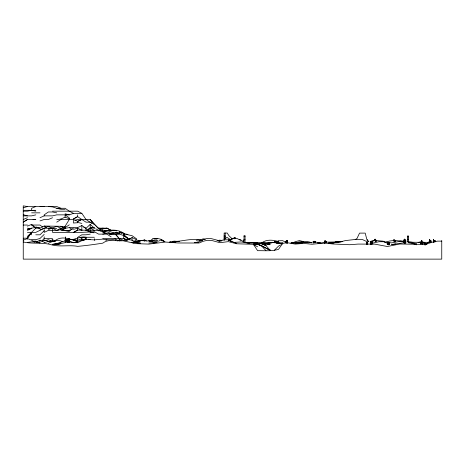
<?xml version="1.0" encoding="UTF-8"?>
<svg xmlns="http://www.w3.org/2000/svg" width="465" height="465" viewBox="0 0 465 465"><rect width="100%" height="100%" fill="white"/><g stroke="black" fill="none" stroke-linecap="round" stroke-linejoin="round"><path stroke-width="0.7" d="M433.38 242.253L433.386 239.632L434.333 241.44L434.205 240.463L433.618 240.434L433.386 239.632L433.386 241.794M434.205 241.881L434.205 240.463L435.083 240.486L435.083 241.684M435.083 241.91L435.083 240.486L434.461 240.399L434.002 240.399L434.333 241.44L433.618 240.434L433.502 241.835M370.675 243.922L370.803 241.445L371.616 243.956L370.686 241.475L370.547 244.346M314.328 242.718L314.439 241.411L315.189 242.341L315.194 241.335L313.677 241.283L313.247 242.248L313.241 241.411L313.916 241.451L314.299 242.532L314.805 241.498L313.956 241.312L313.52 242.782L313.241 241.411L313.241 242.858M425.469 244.631L426.056 243.538L425.469 244.631L425.458 243.538L424.993 244.834L425.027 243.451L425.992 243.416L426.643 244.52L426.957 243.532L425.754 243.474L425.469 244.631L425.138 243.614L425.754 243.474M421.337 243.689L421.459 240.841L422.58 244.212M372.058 243.538L372.122 242.12L371.715 241.579L371.355 243.986M372.035 243.951L372.122 242.12L372.192 243.869M366.943 242.8L367.222 243.805L367.03 242.765L367.629 243.724L367.693 242.777L366.42 242.794L366.42 242.12L367.222 243.805L366.926 242.672M394.471 240.399L394.756 241.422L394.564 240.341L395.157 241.283L395.221 240.353L394.18 240.527L393.948 239.702L394.756 241.422L394.454 240.173M421.801 241.899L421.801 240.515L421.65 242.48L421.569 240.515L422.383 244.073M421.36 243.811L421.459 240.841L420.953 243.555M421.296 243.282L421.569 240.515L420.831 244.084M286.998 241.509L287.097 240.486L287.603 242.933M376.202 241.3L375.493 239.26L374.976 240.254L374.796 239.452L375.412 240.027L374.918 239.301L375.412 240.027L375.493 239.26L375.86 241.312M429.573 242.701L430.189 241.742L430.108 240.55L429.736 240.521L429.032 242.498M325.424 241.445L325.459 242.468L325.512 241.451L325.849 242.527L325.971 241.538L324.919 241.312L325.082 240.678L325.459 242.468L325.407 241.37M424.993 244.834L425.138 243.614L425.144 245.061M426.957 243.532L426.847 244.433L426.056 243.538M313.916 242.992L313.916 241.538L314.299 242.532L314.439 241.411M404.812 243.131L404.701 240.271L404.323 240.359L404.091 243.102L404.085 239.609L405.032 241.469L405.16 243.131M325.68 241.562L325.849 242.527L325.68 241.562L325.355 242.771M375.052 240.969L374.581 239.609L374.976 240.254L374.871 239.266C374.511 240.266 374.604 239.306 375.406 239.533L375.923 240.841M421.801 240.515L421.377 243.329L421.598 243.137M429.945 242.096L430.305 240.725L431.148 240.986L430.764 242.393L431.154 240.986L430.108 240.55L430.189 241.742L429.718 239.713L429.207 242.346L408.27 242.236L416.64 243.596M420.953 243.614L421.569 240.515M287.591 242.904L287.097 240.486L286.917 243.056M243.166 241.829L244.026 239.748M388.955 244.753L388.688 243.079L389.124 243.201L388.955 244.753L388.42 244.805L388.316 243.393L388.688 243.079L389.246 244.299L388.996 242.916L387.188 243.195L387.38 244.305L387.775 244.34L388.066 242.933L388.17 244.346M429.061 242.271L429.718 239.713L429.119 242.765M65.699 241.591L65.774 241.294M65.734 241.597L65.815 241.306M428.98 242.468L429.718 239.713M324.43 243.119L325.082 240.678L324.651 243.224M325.07 242.713L325.14 241.416M325.651 242.846L325.977 241.643M325.825 242.829L325.971 241.538M403.789 242.114L404.602 239.103L404.934 239.894L404.434 239.754L404.602 239.103L403.998 242.248M313.52 242.782L313.951 241.376L314.299 242.532M404.498 243.085L405.032 241.469L404.085 239.609L404.277 242.957M325.849 242.527L326.151 241.626M387.775 244.34L388.089 243.114L387.38 244.305M388.269 244.741L388.397 243.212L388.914 244.23L389.124 243.201L389.246 244.299M374.871 239.266L374.61 239.731L374.976 239.562M27.435 232.378L31.62 232.308L35.805 228.17L39.99 228.17L44.175 226.048L60.915 226.286L65.1 227.612L65.1 226.286L69.285 219.497L69.285 217.87L65.1 214.859L65.1 217.143L60.915 219.056L56.73 219.724M31.62 234.802L31.62 232.378L27.435 238.214L27.435 236.389L31.62 232.378L35.805 232.378L48.36 226.286L56.73 230.396L60.915 229.64L69.285 231.587L69.285 230.628L65.1 230.396L56.73 226.286L48.36 229.582M31.62 232.378L27.435 238.161L23.25 238.214M313.247 242.248L313.677 241.283M41.85 240.922L44.175 238.493L44.175 236.819M87.885 230.506L90.21 228.17L94.395 230.396M274.35 250.304L278.535 246.09L280.331 245.084M44.175 234.412L39.99 238.493L35.805 239.673L31.62 239.673M44.175 230.762L39.99 234.802L35.805 234.802M93.872 227.693L90.21 224.368L86.025 228.332L86.025 230.448M405.614 242.747L404.91 240.428L405.201 242.817L405.788 242.596L405.788 240.486L404.701 240.271L405.782 240.486L405.794 243.311M150.369 240.725L152.985 238.667L157.17 238.905L154.38 238.952M54.638 241.027C58.631 237.487 64.466 237.26 69.285 239.091M65.1 227.612L69.285 224.833M27.435 219.497L23.25 222.165L27.435 219.497L35.805 219.497L33.015 219.695M56.73 222.165L60.915 219.497L73.47 219.497L77.655 221.264L81.84 219.497L86.025 222.165L90.21 222.165L94.395 224.368L100.905 230.506M77.655 237.382L81.84 234.802L86.025 234.802L90.21 234.122M355.179 239.626L356.998 238.51L359.538 233.11L365.217 233.11L366.786 239.231L368.896 241.695M94.395 228.187L94.395 227.513L90.21 227.85L86.025 230.396L90.21 232.018L93.698 232.779M128.474 239.713L132.06 237.528L136.245 239.585M74.069 232.25L77.655 230.082L98.58 230.396L106.95 233.633L105.555 233.633M275.547 242.55L278.535 240.783L282.72 240.684L286.306 242.532M172.713 242.079L173.91 241.393C183.071 241.643 192.58 237.29 201.409 241.044M41.786 241.352L44.175 240.027L48.36 241.254M73.47 218.957L77.655 216.649L77.655 214.859M73.47 232.378L77.655 230.082L77.655 228.17L73.47 229.361M73.47 218.934L77.655 216.649L81.84 219.497L77.655 221.526M133.856 241.422L136.245 240.114L141.627 240.701M117.116 240.975L119.505 239.673L121.301 240.649M48.959 241.649L52.545 239.713L55.533 241.178M172.114 242.05L173.91 241.085L179.49 241.562M158.966 241.021L161.355 239.737L164.941 241.661M27.435 230.396L31.62 228.17L35.805 227.385L39.99 228.17L35.805 226.914M56.73 230.396L60.915 228.17L65.1 228.17L62.711 229.443M69.285 230.396L73.47 228.17M292.886 242.91L295.275 241.684L299.46 240.597L303.645 241.626M261.795 242.835C266.724 239.103 272.996 239.934 278.535 241.544M83.636 227.222L86.025 228.332L81.84 225.537L77.655 227.612L69.285 227.612L65.1 228.362L60.915 226.286L65.1 228.263M286.016 241.149C287.26 240.963 284.981 241.509 286.022 242.933M36.404 241.905L39.99 240.155L44.175 242.195M63.304 227.094L65.1 226.286M228.315 240.422L232.5 238.533L236.685 238.382L240.87 240.318M70.68 239.673C75.865 239.591 80.526 236.04 86.025 237.266L86.025 239.289M39.99 217.73L44.175 215.865L52.545 215.865L56.73 214.859L69.285 214.859L73.47 213.365L81.84 213.365L86.025 219.497L91.779 223.345M48.36 243.323C52.76 241.137 58.032 239.138 62.711 241.713M23.25 219.497L27.435 217.73M52.545 217.73L48.36 219.497L44.175 219.497L39.99 220.916M35.805 206.518L31.62 208.279L31.62 210.314L27.435 211.162L23.25 211.162M39.99 229.931L44.175 228.17L56.73 228.53M27.435 226.13L31.62 224.374L35.282 227.693M333.614 242.579L333.655 242.997L334.509 242.66M105.753 240.178L106.95 239.702L111.135 239.771L115.32 238.969L118.308 240.667M134.449 241.974L136.245 241.271L134.449 241.806M199.619 240.196L203.205 238.807L205.298 239.213M86.025 238.807L81.84 240.359L86.025 238.9L81.84 240.033M23.25 240.132L27.435 238.586L31.62 240.132L34.608 242.12M23.25 241.974C32.963 244.241 42.943 241.945 52.545 245.096C60.874 246.932 69.343 244.834 77.655 246.345C86.054 245.625 94.488 244.445 102.765 243.154C110.304 237.313 119.889 243.236 127.875 239.516L132.06 240.161L135.646 242.05M73.47 240.434L77.655 240.231L81.84 238.841L83.409 240.016M228.914 240.225L232.5 239.039M45.372 240.649L48.36 239.673L50.749 240.678M80.044 237.848L81.84 237.266L94.395 237.266M23.25 207.843L27.435 206.518L56.73 206.518L60.915 208.279M113.228 233.633L111.135 233.633L106.95 231.721L102.765 231.721L106.95 230.396L112.53 230.46M102.765 231.721C109.763 229.507 118.802 228.989 124.736 234M218.55 240.847C222.985 240.277 227.908 238.254 231.901 241.69M65.1 240.835L56.73 243.614L52.545 244.317L56.73 244.079L60.915 242.98L53.94 244.352M384.956 242.556C391.065 239.644 397.651 240.539 404.085 241.597L399.9 241.352L391.53 242.887L383.16 241.73L378.975 241.73L371.204 243.428M44.175 242.689L48.36 241.48L52.545 241.236L53.94 241.608M74.865 220.294L77.655 219.497L90.21 219.497L98.58 228.739L98.58 228.17L106.95 228.17L111.135 230.396L115.32 230.396L116.517 230.966M123.69 240.946L136.245 243.643L148.8 244.096L165.54 242.062L178.095 242.974L199.02 243.038L203.205 241.277L207.39 240.295L211.575 240.434L219.945 242.689L228.315 241.637L236.685 243.776L253.425 244.317L257.61 250.693C264.597 250.559 271.775 251.426 278.535 249.327L282.72 243.329L286.905 242.654L295.275 244.09L303.645 243.41L312.015 244.241L324.57 243.044L332.94 243.991L349.68 244.73L358.05 244.079L374.79 244.137L387.345 246.502L399.9 244.003L425.01 244.421L433.38 241.905L437.565 241.126L441.75 241.126M31.62 228.17L27.435 229.292L30.225 228.925M111.135 233.633L115.32 232.552L119.505 232.552L123.69 233.267L124.736 234.093M53.94 241.178L55.335 240.818L53.94 241.108M65.1 242.643L56.73 244.468L60.218 244.02M141.825 240.55L144.615 239.847L146.411 240.94M73.47 239.673L75.562 239.15M196.23 240.213L199.02 239.522L202.606 240.655M329.452 243.503L341.31 241.626L345.495 240.556L353.865 239.632L362.235 239.475L366.42 241.387M35.805 214.859L31.62 215.865L23.25 215.865M102.765 234.122L106.95 233.139L111.135 234.122L119.505 233.79M418.035 242.486L420.825 241.841L425.01 242.439M267.375 243.439L274.35 242.329L282.72 243.143L281.325 243.108M335.033 242.062L337.125 241.597L342.705 241.573M133.455 242.904L136.245 242.288L132.758 242.904M82.538 240.707L83.933 240.411M132.06 242.561L140.43 240.585L152.985 241.236M38.595 242.486L39.99 242.195L39.99 240.155M67.89 239.132L69.285 238.841L73.47 240.225L77.655 240.225M254.82 244.799L257.61 244.212L261.795 245.846L270.165 250.379L270.165 249.682M149.498 241.573L152.985 240.87M317.595 243.009L320.385 242.445M278.535 241.172L274.35 241.998L277.14 241.73M254.82 244.886L256.215 244.619M150.195 241.015L152.985 240.504L154.781 241.085M217.155 240.638L219.945 240.126L222.038 240.585M173.91 242.056L178.095 241.329M254.123 244.776L257.61 244.177L261.795 246.2L265.98 250.629M253.425 244.573L261.795 243.468L265.98 245.363L261.795 243.939L265.98 245.218M154.38 238.766L157.17 238.336L161.355 239.388M169.725 242.346L173.91 241.713L176.003 242.027M54.638 244.358L56.73 244.055L53.94 244.387M295.275 243.195L299.46 242.62L302.25 242.986M99.975 228.548L102.765 228.17L105.555 228.548L106.95 228.17L111.135 230.407L98.58 230.245L95.592 228.774M233.198 242.434L240.87 241.957L249.24 242.939M395.715 244.003L391.53 244.578L404.085 242.747M299.46 242.933L307.83 242.329M27.435 242.405L31.62 241.876L35.805 241.986L39.99 242.846M325.965 242.178L341.31 241.806L337.823 242.044M291.09 243.422L299.46 242.189L291.09 242.922M334.137 242.817L328.755 242.829L332.94 242.759M282.023 244.119C276.646 242.881 271.473 241.637 265.98 243.416L268.77 243.195M264.585 243.904L274.35 242.329L282.72 243.497M249.24 242.782C253.896 242.067 258.534 242.87 263.19 242.381M299.46 242.829L307.83 242.358L306.435 242.515M155.078 241.085L157.17 240.876M148.8 243.021L157.17 242.474M306.435 242.492L307.83 242.358L305.04 242.486M324.57 242.654L318.99 243.056M263.888 242.963L268.77 243.021M427.8 242.503L429.195 242.381M307.83 242.823L312.015 242.48M120.203 238.772L123.69 238.493L127.875 240.08M328.755 243.335L331.545 243.114M156.472 242.585L152.985 242.846L156.472 242.643M77.655 222.723L73.47 223.026L73.47 219.497M48.36 228.17L52.545 228.17L52.545 232.378L81.84 232.378L94.395 231.727L98.58 234.122L106.95 234.122L111.135 236.865M335.73 242.05L337.125 241.957M35.805 241.852L37.2 241.759M33.015 241.259L35.805 241.085L37.601 241.759M52.545 241.492L53.94 241.411M276.443 243.422L282.72 243.55M266.678 244.102L270.165 244.334L261.795 243.672L253.425 244.142L257.61 244.148L253.425 244.23L257.61 244.212L253.425 244.631L257.61 246.793M420.825 243.596L425.01 243.387M257.61 242.527L249.24 242.881L253.425 242.881L245.055 242.527L249.24 243.666M198.323 242.341L194.835 242.387L198.323 242.213L194.835 242.736L199.02 241.852L203.205 239.603L207.39 238.406L211.575 238.69L219.945 240.905M48.36 206.518L52.545 206.902L56.73 208.279L65.1 208.279L69.285 211.174L73.47 213.365M65.1 209.291L60.915 209.291L56.73 208.279M23.25 210.314L35.805 210.314M52.545 211.174L77.655 211.174L81.84 213.365M31.62 212.842L39.99 212.842M23.25 225.043L27.435 225.043M31.62 224.374L31.62 225.043L39.99 225.043L42.606 226.996M104.16 228.739L98.58 228.17L102.765 230.396L102.765 228.739L106.95 228.17L106.95 228.739M58.125 230.396L48.36 230.396L44.175 232.378L44.175 229.582M60.915 230.396L70.68 230.396M109.043 234.122L119.505 234.122L123.69 235.546L127.875 238.493L130.665 238.493M224.13 235.842L225.159 235.842M244.026 236.58L245.055 236.58M407.474 236.557L408.52 236.557M224.13 236.604L225.159 236.604M407.474 236.865L408.52 236.865M224.13 237.167L225.159 237.167M224.13 238.423L225.159 238.423M44.175 238.493L52.545 238.493M102.765 238.493L119.505 238.493L123.69 240.457M224.13 238.841L225.159 238.841L226.932 237.336L230.646 239.76M407.474 239.184L408.52 239.184M244.026 239.684L245.055 239.684M65.309 239.708L69.076 239.708M239.161 239.731L240.469 239.731L243.433 241.643M65.309 239.963L69.076 239.963M65.1 240.062L69.285 240.062M117.413 240.457L118.808 240.457M375.488 240.527L383.16 241.161L385.549 242.434M407.474 241.213L408.52 241.213M368.716 241.48L367.187 241.48L367.187 239.702M407.474 241.515L408.52 241.515M65.519 241.713L68.867 241.713M65.309 241.765L69.076 241.765M66.855 241.916L69.076 241.916L69.076 238.644L68.867 241.969M65.1 242.027L69.285 242.027M37.2 242.195L39.99 242.195M67.89 242.224L69.285 242.224L69.285 239.859L65.1 239.859L65.1 241.3M314.788 242.259L314.328 242.259L313.956 241.312M367.205 242.887L367.629 243.724L367.205 242.887L367.211 244.102M281.325 243.381L282.72 243.381M218.55 240.783L221.34 241.12M404.643 239.888L405.666 240.062M274.35 241.533L277.14 241.573M39.99 206.518L44.175 206.594M408.27 242.236L412.455 242.312L408.27 241.829M88.118 239.609L90.21 239.673M399.9 241.004L404.085 241.19M83.933 240.329L81.84 240.178L73.47 242.73L77.655 241.788L73.47 242.631L69.285 241.143M90.21 227.85L94.395 228.17M218.55 241.004L219.945 241.12M125.783 234.29L132.06 235.685L136.245 238.621M132.06 242.178L134.85 242.416M136.245 242.742L140.43 243.119L136.245 242.579M261.795 242.527L268.77 243.428M291.09 242.509L295.275 242.939M299.46 243.364L295.275 242.899C300.774 241.661 306.691 240.306 312.015 242.957M109.043 233.878L111.135 234.122M81.84 240.457L83.235 240.626M69.285 242.108L77.655 242.718L81.84 240.655L86.025 239.458L94.395 239.87L102.765 239.115L106.95 239.963M27.435 228.17L30.225 228.548M366.42 244.625L366.42 242.12L366.914 244.137M27.435 206.518L23.25 205.873L23.25 259.127L441.75 259.127L441.75 240.527M408.27 242.747L412.455 243.433L416.64 244.805M90.21 232.018L94.395 232.744M76.26 240.649L73.47 240.155L73.47 240.568M123.69 233.657L127.875 234.465M31.62 210.314L35.805 211.162M56.73 212.842L52.545 211.976L48.36 211.976L44.175 214.859L44.175 215.865M81.84 223.438L77.655 222.415L77.655 221.264M65.1 213.801L69.285 214.859M115.32 232.552L119.505 233.633M394.442 240.597L393.948 239.702L393.954 241.8M405.48 240.12L404.934 239.76M23.25 214.702L27.435 215.865M316.2 242.131L320.385 243.381M121.894 233.279L119.505 232.552L119.505 231.477M106.95 230.396L114.123 233.087M169.725 241.358L171.521 241.974M158.367 241.178L157.17 240.76L157.17 241.085L148.8 240.457L148.8 240.76M35.805 241.614L39.391 242.893M257.61 244.352L261.196 245.648M161.355 240.457L164.343 241.538M65.1 217.143L69.285 218.777M236.685 243.41L228.315 239.946L231.901 241.701M261.795 243.672L265.381 245.299M123.69 235.546L123.69 238.493L127.276 240.178M44.175 226.048L46.564 227.257M261.795 245.846L270.165 250.391M77.655 228.17L81.84 230.396M102.765 231.75L106.351 233.785M161.355 239.487L164.343 241.44M69.285 227.612L72.273 229.6M123.69 238.493L126.306 240.324M31.62 225.043L34.236 226.996M127.875 238.493L123.69 234.819L123.69 233.267L124.62 234.366M127.352 238.214L123.69 234.819L127.875 238.696M232.238 238.894L229.053 235.871L227.216 233.023L224.13 233.023L224.13 240.452M118.11 237.255L115.32 234.098L119.505 238.83M265.98 245.572L269.235 249.269M90.21 219.497L94.395 224.519M426.068 243.637L426.643 244.52M395.157 241.283L394.739 240.544L395.157 241.283L395.035 240.248M375.656 240.562L375.127 239.51L375.604 240.87M314.805 241.498L315.189 242.341M429.736 240.521L430.189 241.742M421.709 243.823L421.557 241.457L422.377 243.66M375.354 239.179L376.063 241.225M374.918 239.301L375.627 241.347M374.796 239.452L375.267 240.818M425.306 244.294L425.027 243.451L425.027 244.898M375.493 239.26L376.063 240.992M434.205 240.463L434.728 242.12M421.557 241.457L422.11 243.759M370.803 244.282L370.803 241.445L371.268 243.474M287.138 242.637L286.917 241.271L286.457 241.259L286.463 243.044M286.144 241.085L286.149 242.875M370.686 241.475L371.012 243.951M367.507 242.713L367.629 243.724M371.721 243.707L371.715 241.579L371.884 243.608M370.803 241.445L370.977 243.573M287.097 240.486L287.312 243.3M388.996 242.916L389.095 244.328M388.397 243.212L388.496 244.619M387.601 244.445L387.188 243.195L387.293 244.602M371.715 241.579L371.872 243.736M430.305 240.725L430.41 242.515M433.386 239.632L433.531 242.271M372.122 242.12L372.186 243.922M421.459 240.841L421.464 243.608M404.91 240.428L404.91 241.835M367.693 242.777L367.693 244.602M367.513 242.887L367.519 244.102M366.647 242.875L366.652 244.096M315.194 241.335L315.194 242.782M313.951 241.376L313.956 242.823M286.138 241.213L286.138 242.997M408.52 242.323L408.52 235.953L407.474 235.953L407.474 242.032M282.72 242.806L282.72 243.683M274.35 242.259L274.35 242.753M245.055 242.916L245.055 235.604L244.026 235.604L244.026 242.37M225.159 233.023L225.159 238.876M161.355 239.737L161.355 240.858M152.985 238.667L152.985 238.981M152.985 240.504L152.985 241.294M144.615 239.847L144.615 241.225M136.245 238.836L136.245 239.376M132.06 237.528L132.06 240.457M119.505 239.673L119.505 240.957M115.32 239.818L115.32 240.457M98.58 230.245L98.58 230.919M94.395 238.731L94.395 240.457M90.21 224.368L90.21 230.396M81.84 225.537L81.84 230.652M81.84 237.237L81.84 240.103M77.655 237.801L77.655 240.556M60.915 219.056L60.915 219.497M60.915 228.17L60.915 229.64M52.545 239.713L52.545 241.405M44.175 240.027L44.175 240.765M35.805 227.385L35.805 228.17M27.435 238.586L27.435 239.248M136.245 241.719L132.06 242.695L140.43 241.004L136.245 241.719M374.79 240.527L370.605 241.405L374.79 240.527M257.61 244.108L253.425 244.224L257.61 244.154M65.519 237.08L65.309 241.969L65.519 237.08M235.116 237.458L234.069 237.458L234.069 238.719L235.116 238.719L235.116 237.458"/></g></svg>
